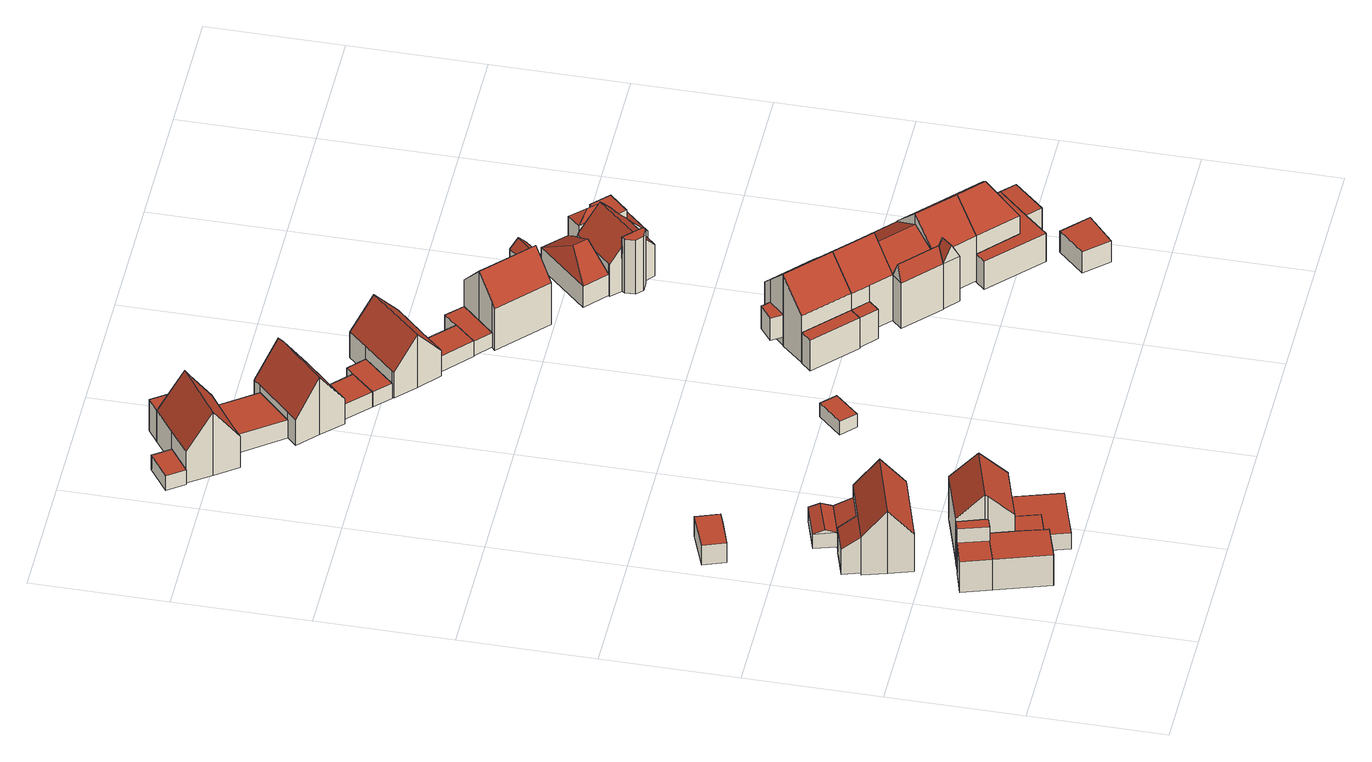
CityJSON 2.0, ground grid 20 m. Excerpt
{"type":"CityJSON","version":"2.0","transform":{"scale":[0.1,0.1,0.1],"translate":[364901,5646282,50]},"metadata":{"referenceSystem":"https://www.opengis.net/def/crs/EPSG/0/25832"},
"CityObjects":{
"building1":{"type":"Building","attributes":{"Gemeindeschluessel":"05315000","Geometrietyp2DReferenz":"3000","function":"31001_1010"},"address":[{"country":"Germany","locality":"Köln","thoroughfareNumber":"8","thoroughfareName":"Bruchfeld"}],"children":["building1-1","building1-2","building1-3","building1-4","building1-5"]},
"building1-1":{"type":"BuildingPart","attributes":{"roofType":"3100","measuredHeight":11.49,"storeysAboveGround":2},"parents":["building1"],"geometry":[{"type":"MultiSurface","lod":"2","boundaries":[[[0,1,2,3]],[[4,5,1,0]],[[6,7,5,4]],[[8,9,7,6]],[[10,11,9,8]],[[12,13,10,8,6,4,14]],[[0,3,14,4]],[[15,16,17,2,1,5,7,9,11]],[[10,13,18,19]],[[15,11,19,18]],[[13,12,20,18]],[[16,15,18,20]],[[12,14,21,22]],[[22,21,17,16]],[[14,3,23,21]],[[21,23,2,17]]],"semantics":{"surfaces":[{"type":"WallSurface"},{"type":"RoofSurface"},{"type":"GroundSurface"},{"type":"ClosureSurface"}],"values":[0,0,0,0,0,1,1,2,0,3,0,3,0,3,0,3]}}]},
"building1-2":{"type":"BuildingPart","attributes":{"roofType":"1000","measuredHeight":5.45,"storeysAboveGround":2},"address":[{"country":"Germany","locality":"Köln","thoroughfareNumber":"8","thoroughfareName":"Bruchfeld"}],"parents":["building1"],"geometry":[{"type":"MultiSurface","lod":"2","boundaries":[[[24,25,26,27]],[[28,29,25,24]],[[30,31,29,28]],[[32,30,28,24,27,18,20]],[[26,25,29,31,33,34,35]],[[27,26,35,18]],[[32,33,31,30]],[[36,37,34,33]],[[32,20,37,36]],[[16,15,35,34]],[[20,18,15,16]]],"semantics":{"surfaces":[{"type":"WallSurface"},{"type":"RoofSurface"},{"type":"GroundSurface"},{"type":"ClosureSurface"}],"values":[0,0,0,1,2,3,3,0,3,0,3]}}]},
"building1-3":{"type":"BuildingPart","attributes":{"roofType":"1000","measuredHeight":5.45,"storeysAboveGround":2},"parents":["building1"],"geometry":[{"type":"MultiSurface","lod":"2","boundaries":[[[38,39,40,41]],[[41,40,31,30]],[[32,38,41,30]],[[39,33,31,40]],[[42,36,33,39]],[[38,32,36,42]],[[30,31,33,32]]],"semantics":{"surfaces":[{"type":"WallSurface"},{"type":"RoofSurface"},{"type":"GroundSurface"},{"type":"ClosureSurface"}],"values":[0,0,1,2,0,3,3]}}]},
"building1-4":{"type":"BuildingPart","attributes":{"roofType":"1000","measuredHeight":5.45,"storeysAboveGround":2},"parents":["building1"],"geometry":[{"type":"MultiSurface","lod":"2","boundaries":[[[43,44,45,19]],[[27,26,44,43]],[[43,19,18,27]],[[45,44,26,35]],[[15,11,45,35]],[[18,19,11,15]],[[18,35,26,27]]],"semantics":{"surfaces":[{"type":"WallSurface"},{"type":"RoofSurface"},{"type":"GroundSurface"},{"type":"ClosureSurface"}],"values":[0,0,1,2,0,3,3]}}]},
"building1-5":{"type":"BuildingPart","attributes":{"roofType":"1000","measuredHeight":7.43,"storeysAboveGround":2},"address":[{"country":"Germany","locality":"Köln","thoroughfareNumber":"8","thoroughfareName":"Bruchfeld"}],"parents":["building1"],"geometry":[{"type":"MultiSurface","lod":"2","boundaries":[[[23,46,42,47]],[[22,23,47,48]],[[46,37,36,42]],[[2,17,16,37,46]],[[21,22,16,17]],[[23,21,17,2]],[[22,48,32,20]],[[36,37,20,32]],[[48,47,38,32]],[[42,36,32,38]]],"semantics":{"surfaces":[{"type":"WallSurface"},{"type":"RoofSurface"},{"type":"GroundSurface"},{"type":"ClosureSurface"}],"values":[0,1,2,0,3,3,0,3,0,3]}}]},
"building2":{"type":"Building","attributes":{"Gemeindeschluessel":"05315000","Geometrietyp2DReferenz":"3000","function":"31001_1010"},"address":[{"country":"Germany","locality":"Köln","thoroughfareNumber":"6","thoroughfareName":"Bruchfeld"}],"children":["building2-1","building2-2"]},
"building2-1":{"type":"BuildingPart","attributes":{"roofType":"3100","measuredHeight":11.22,"storeysAboveGround":2},"parents":["building2"],"geometry":[{"type":"MultiSurface","lod":"2","boundaries":[[[49,50,51,52]],[[53,54,50,49]],[[55,56,57,58]],[[59,60,56,55]],[[61,62,60,59]],[[52,51,62,61]],[[52,61,59,49]],[[55,58,53,49,59]],[[50,54,57,56,60,62,51]],[[63,64,57,54]],[[58,65,53]],[[64,63,53,65]]],"semantics":{"surfaces":[{"type":"WallSurface"},{"type":"RoofSurface"},{"type":"GroundSurface"},{"type":"ClosureSurface"}],"values":[0,0,0,0,0,0,1,1,2,0,0,3]}}]},
"building2-2":{"type":"BuildingPart","attributes":{"roofType":"2100","measuredHeight":6.42,"storeysAboveGround":2},"address":[{"country":"Germany","locality":"Köln","thoroughfareNumber":"6","thoroughfareName":"Bruchfeld"}],"parents":["building2"],"geometry":[{"type":"Solid","lod":"2","boundaries":[[[[66,67,63,53]],[[68,69,67,66]],[[65,64,69,68]],[[68,66,53,65]],[[67,69,64,63]],[[65,53,63,64]]]],"semantics":{"surfaces":[{"type":"WallSurface"},{"type":"RoofSurface"},{"type":"GroundSurface"},{"type":"ClosureSurface"}],"values":[[0,0,0,1,2,3]]}}]},
"building3":{"type":"Building","attributes":{"Geometrietyp2DReferenz":"3000","Gemeindeschluessel":"05315000","function":"31001_2463","roofType":"1000","measuredHeight":2.93,"storeysAboveGround":1},"address":[{"country":"Germany","locality":"Köln","thoroughfareNumber":"8","thoroughfareName":"Bruchfeld"}],"geometry":[{"type":"Solid","lod":"2","boundaries":[[[[70,71,72,73]],[[74,75,71,70]],[[76,77,75,74]],[[78,79,77,76]],[[80,81,79,78]],[[82,83,81,80]],[[84,85,83,82]],[[73,72,85,84]],[[82,80,78,76,74,70,73,84]],[[71,75,77,79,81,83,85,72]]]],"semantics":{"surfaces":[{"type":"WallSurface"},{"type":"RoofSurface"},{"type":"GroundSurface"}],"values":[[0,0,0,0,0,0,0,0,1,2]]}}]},
"building4":{"type":"Building","attributes":{"Geometrietyp2DReferenz":"3000","Gemeindeschluessel":"05315000","function":"31001_2463","roofType":"1000","measuredHeight":3.49,"storeysAboveGround":1},"address":[{"country":"Germany","locality":"Köln","thoroughfareNumber":"2","thoroughfareName":"Bruchfeld"}],"geometry":[{"type":"Solid","lod":"2","boundaries":[[[[86,87,88,89]],[[90,91,87,86]],[[92,93,91,90]],[[94,95,93,92]],[[89,88,95,94]],[[92,90,86,89,94]],[[87,91,93,95,88]]]],"semantics":{"surfaces":[{"type":"WallSurface"},{"type":"RoofSurface"},{"type":"GroundSurface"}],"values":[[0,0,0,0,0,1,2]]}}]},
"building5":{"type":"Building","attributes":{"Geometrietyp2DReferenz":"3000","Gemeindeschluessel":"05315000","function":"31001_2000","roofType":"2100","measuredHeight":3.71,"storeysAboveGround":1},"address":[{"country":"Germany","locality":"Köln","thoroughfareNumber":"6","thoroughfareName":"Bruchfeld"}],"geometry":[{"type":"Solid","lod":"2","boundaries":[[[[96,97,98,99]],[[100,101,97,96]],[[102,103,101,100]],[[104,105,103,102]],[[99,98,105,104]],[[102,100,96,99,104]],[[97,101,103,105,98]]]],"semantics":{"surfaces":[{"type":"WallSurface"},{"type":"RoofSurface"},{"type":"GroundSurface"}],"values":[[0,0,0,0,0,1,2]]}}]},
"building6":{"type":"Building","attributes":{"Geometrietyp2DReferenz":"3000","Gemeindeschluessel":"05315000","function":"31001_2463","roofType":"3100","measuredHeight":3.26,"storeysAboveGround":1},"address":[{"country":"Germany","locality":"Köln","thoroughfareNumber":"4","thoroughfareName":"Bruchfeld"}],"geometry":[{"type":"Solid","lod":"2","boundaries":[[[[96,97,101,100]],[[106,107,97,96]],[[108,109,107,106]],[[100,101,109,108]],[[96,110,106]],[[108,111,100]],[[100,111,110,96]],[[106,110,111,108]],[[97,107,109,101]]]],"semantics":{"surfaces":[{"type":"WallSurface"},{"type":"RoofSurface"},{"type":"GroundSurface"}],"values":[[0,0,0,0,0,0,1,1,2]]}}]},
"building7":{"type":"Building","attributes":{"Geometrietyp2DReferenz":"3000","Gemeindeschluessel":"05315000","function":"31001_2463","roofType":"1000","measuredHeight":2.59,"storeysAboveGround":1},"address":[{"country":"Germany","locality":"Köln","thoroughfareNumber":"12","thoroughfareName":"Im Langen Bruch"}],"geometry":[{"type":"Solid","lod":"2","boundaries":[[[[112,113,114,115]],[[116,117,113,112]],[[118,119,117,116]],[[115,114,119,118]],[[116,112,115,118]],[[113,117,119,114]]]],"semantics":{"surfaces":[{"type":"WallSurface"},{"type":"RoofSurface"},{"type":"GroundSurface"}],"values":[[0,0,0,0,1,2]]}}]},
"building8":{"type":"Building","attributes":{"Geometrietyp2DReferenz":"3000","Gemeindeschluessel":"05315000","function":"31001_2463","roofType":"1000","measuredHeight":2.43,"storeysAboveGround":1},"address":[{"country":"Germany","locality":"Köln","thoroughfareNumber":"9","thoroughfareName":"Im Langen Bruch"}],"geometry":[{"type":"Solid","lod":"2","boundaries":[[[[120,121,122,123]],[[124,125,121,120]],[[126,127,125,124]],[[123,122,127,126]],[[124,120,123,126]],[[121,125,127,122]]]],"semantics":{"surfaces":[{"type":"WallSurface"},{"type":"RoofSurface"},{"type":"GroundSurface"}],"values":[[0,0,0,0,1,2]]}}]},
"building9":{"type":"Building","attributes":{"Gemeindeschluessel":"05315000","Geometrietyp2DReferenz":"3000","function":"31001_1010"},"address":[{"country":"Germany","locality":"Köln","thoroughfareNumber":"10","thoroughfareName":"Im Langen Bruch"}],"children":["building9-1","building9-2"]},
"building9-1":{"type":"BuildingPart","attributes":{"roofType":"3100","measuredHeight":11.43,"storeysAboveGround":2},"parents":["building9"],"geometry":[{"type":"MultiSurface","lod":"2","boundaries":[[[128,129,130,131]],[[132,133,129,128]],[[134,135,133,132]],[[136,137,135,134]],[[138,139,140,141]],[[142,143,139,138]],[[131,130,143,142]],[[136,134,132,128,144]],[[131,142,138,141,144,128]],[[129,133,135,137,145,140,139,143,130]],[[144,146,136]],[[146,145,137,136]],[[144,141,147,146]],[[145,146,147,140]]],"semantics":{"surfaces":[{"type":"WallSurface"},{"type":"RoofSurface"},{"type":"GroundSurface"},{"type":"ClosureSurface"}],"values":[0,0,0,0,0,0,0,1,1,2,0,3,0,3]}}]},
"building9-2":{"type":"BuildingPart","attributes":{"roofType":"1000","measuredHeight":5.57,"storeysAboveGround":2},"parents":["building9"],"geometry":[{"type":"MultiSurface","lod":"2","boundaries":[[[148,149,137,136]],[[150,151,149,148]],[[147,140,151,150]],[[150,148,136,147]],[[149,151,140,137]],[[146,136,137,145]],[[147,146,145,140]]],"semantics":{"surfaces":[{"type":"WallSurface"},{"type":"RoofSurface"},{"type":"GroundSurface"},{"type":"ClosureSurface"}],"values":[0,0,0,1,2,3,3]}}]},
"building10":{"type":"Building","attributes":{"Geometrietyp2DReferenz":"3000","Gemeindeschluessel":"05315000","function":"31001_2463","roofType":"1000","measuredHeight":3.34,"storeysAboveGround":1},"address":[{"country":"Germany","locality":"Köln","thoroughfareNumber":"10","thoroughfareName":"Im Langen Bruch"}],"geometry":[{"type":"Solid","lod":"2","boundaries":[[[[152,153,154,155]],[[156,157,153,152]],[[158,159,157,156]],[[155,154,159,158]],[[156,152,155,158]],[[153,157,159,154]]]],"semantics":{"surfaces":[{"type":"WallSurface"},{"type":"RoofSurface"},{"type":"GroundSurface"}],"values":[[0,0,0,0,1,2]]}}]},
"building11":{"type":"Building","attributes":{"Geometrietyp2DReferenz":"3000","Gemeindeschluessel":"05315000","function":"31001_1010","roofType":"3100","measuredHeight":10.29,"storeysAboveGround":1},"address":[{"country":"Germany","locality":"Köln","thoroughfareNumber":"8","thoroughfareName":"Im Langen Bruch"}],"geometry":[{"type":"Solid","lod":"2","boundaries":[[[[160,161,162,163]],[[164,165,161,160]],[[166,167,165,164]],[[168,169,167,166]],[[170,171,169,168]],[[172,173,171,170]],[[174,175,173,172]],[[176,177,175,174]],[[178,179,177,176]],[[180,181,179,178]],[[163,162,181,180]],[[180,178,176,174,172,170,163]],[[168,166,164,160,163,170]],[[161,165,167,169,171,173,175,177,179,181,162]]]],"semantics":{"surfaces":[{"type":"WallSurface"},{"type":"RoofSurface"},{"type":"GroundSurface"}],"values":[[0,0,0,0,0,0,0,0,0,0,0,1,1,2]]}}]},
"building12":{"type":"Building","attributes":{"Geometrietyp2DReferenz":"3000","Gemeindeschluessel":"05315000","function":"31001_1010","roofType":"1000","measuredHeight":2.64,"storeysAboveGround":1},"address":[{"country":"Germany","locality":"Köln","thoroughfareNumber":"8","thoroughfareName":"Im Langen Bruch"}],"geometry":[{"type":"Solid","lod":"2","boundaries":[[[[182,183,184,185]],[[186,187,183,182]],[[188,189,187,186]],[[185,184,189,188]],[[186,182,185,188]],[[183,187,189,184]]]],"semantics":{"surfaces":[{"type":"WallSurface"},{"type":"RoofSurface"},{"type":"GroundSurface"}],"values":[[0,0,0,0,1,2]]}}]},
"building13":{"type":"Building","attributes":{"Geometrietyp2DReferenz":"3000","Gemeindeschluessel":"05315000","function":"31001_2463","roofType":"1000","measuredHeight":2.7,"storeysAboveGround":1},"address":[{"country":"Germany","locality":"Köln","thoroughfareNumber":"8","thoroughfareName":"Im Langen Bruch"}],"geometry":[{"type":"Solid","lod":"2","boundaries":[[[[190,191,183,182]],[[192,193,191,190]],[[194,195,193,192]],[[186,187,195,194]],[[182,183,187,186]],[[194,192,190,182,186]],[[191,193,195,187,183]]]],"semantics":{"surfaces":[{"type":"WallSurface"},{"type":"RoofSurface"},{"type":"GroundSurface"}],"values":[[0,0,0,0,0,1,2]]}}]},
"building14":{"type":"Building","attributes":{"Geometrietyp2DReferenz":"3000","Gemeindeschluessel":"05315000","function":"31001_1120","roofType":"3100","measuredHeight":9.32,"storeysAboveGround":1},"address":[{"country":"Germany","locality":"Köln","thoroughfareNumber":"6","thoroughfareName":"Im Langen Bruch"}],"geometry":[{"type":"Solid","lod":"2","boundaries":[[[[196,197,198,199]],[[200,201,197,196]],[[202,203,201,200]],[[204,205,203,202]],[[206,207,205,204]],[[208,209,207,206]],[[210,211,209,208]],[[212,213,211,210]],[[214,215,213,212]],[[199,198,215,214]],[[208,206,204,202,200,210]],[[196,199,214,212,210,200]],[[197,201,203,205,207,209,211,213,215,198]]]],"semantics":{"surfaces":[{"type":"WallSurface"},{"type":"RoofSurface"},{"type":"GroundSurface"}],"values":[[0,0,0,0,0,0,0,0,0,0,1,1,2]]}}]},
"building15":{"type":"Building","attributes":{"Geometrietyp2DReferenz":"3000","Gemeindeschluessel":"05315000","function":"31001_1120","roofType":"1000","measuredHeight":2.82,"storeysAboveGround":1},"address":[{"country":"Germany","locality":"Köln","thoroughfareNumber":"6","thoroughfareName":"Im Langen Bruch"}],"geometry":[{"type":"Solid","lod":"2","boundaries":[[[[216,217,218,219]],[[220,221,217,216]],[[222,223,221,220]],[[219,218,223,222]],[[220,216,219,222]],[[217,221,223,218]]]],"semantics":{"surfaces":[{"type":"WallSurface"},{"type":"RoofSurface"},{"type":"GroundSurface"}],"values":[[0,0,0,0,1,2]]}}]},
"building16":{"type":"Building","attributes":{"Gemeindeschluessel":"05315000","Geometrietyp2DReferenz":"3000","function":"31001_1010"},"address":[{"country":"Germany","locality":"Köln","thoroughfareNumber":"9","thoroughfareName":"Im Langen Bruch"}],"children":["building16-1","building16-2","building16-3"]},
"building16-1":{"type":"BuildingPart","attributes":{"roofType":"3100","measuredHeight":12.78,"storeysAboveGround":2},"parents":["building16"],"geometry":[{"type":"MultiSurface","lod":"2","boundaries":[[[224,225,226,227]],[[228,229,225,224]],[[230,231,232,233]],[[234,235,231,230]],[[236,237,235,234]],[[238,239,237,236]],[[224,227,238,236,228]],[[234,230,233,228,236]],[[225,229,232,231,235,237,239,226]],[[240,241,232,229]],[[228,233,242,243]],[[243,242,241,240]],[[238,227,244,245]],[[226,239,245,244]]],"semantics":{"surfaces":[{"type":"WallSurface"},{"type":"RoofSurface"},{"type":"GroundSurface"},{"type":"ClosureSurface"}],"values":[0,0,0,0,0,0,1,1,2,0,0,3,0,3]}}]},
"building16-2":{"type":"BuildingPart","attributes":{"roofType":"1000","measuredHeight":3.95,"storeysAboveGround":2},"address":[{"country":"Germany","locality":"Köln","thoroughfareNumber":"9","thoroughfareName":"Im Langen Bruch"}],"parents":["building16"],"geometry":[{"type":"MultiSurface","lod":"2","boundaries":[[[242,241,246,247]],[[248,249,250,251]],[[247,246,249,248]],[[251,242,247,248]],[[241,250,249,246]],[[243,251,250,240]],[[242,243,240,241]]],"semantics":{"surfaces":[{"type":"WallSurface"},{"type":"RoofSurface"},{"type":"GroundSurface"},{"type":"ClosureSurface"}],"values":[0,0,0,1,2,0,3]}}]},
"building16-3":{"type":"BuildingPart","attributes":{"roofType":"1000","measuredHeight":5.49,"storeysAboveGround":2},"address":[{"country":"Germany","locality":"Köln","thoroughfareNumber":"9","thoroughfareName":"Im Langen Bruch"}],"parents":["building16"],"geometry":[{"type":"MultiSurface","lod":"2","boundaries":[[[252,253,254,245]],[[255,256,253,252]],[[244,257,256,255]],[[252,245,244,255]],[[254,253,256,257]],[[226,239,254,257]],[[244,245,239,226]]],"semantics":{"surfaces":[{"type":"WallSurface"},{"type":"RoofSurface"},{"type":"GroundSurface"},{"type":"ClosureSurface"}],"values":[0,0,0,1,2,0,3]}}]},
"building17":{"type":"Building","attributes":{"Geometrietyp2DReferenz":"3000","Gemeindeschluessel":"05315000","function":"31001_2463","roofType":"1000","measuredHeight":2.69,"storeysAboveGround":1},"address":[{"country":"Germany","locality":"Köln","thoroughfareNumber":"6","thoroughfareName":"Im Langen Bruch"}],"geometry":[{"type":"Solid","lod":"2","boundaries":[[[[258,259,260,261]],[[262,263,259,258]],[[264,265,263,262]],[[266,267,265,264]],[[261,260,267,266]],[[264,262,258,261,266]],[[259,263,265,267,260]]]],"semantics":{"surfaces":[{"type":"WallSurface"},{"type":"RoofSurface"},{"type":"GroundSurface"}],"values":[[0,0,0,0,0,1,2]]}}]},
"building18":{"type":"Building","attributes":{"Gemeindeschluessel":"05315000","Geometrietyp2DReferenz":"3000","function":"31001_1010"},"address":[{"country":"Germany","locality":"Köln","thoroughfareNumber":"7","thoroughfareName":"Im Langen Bruch"}],"children":["building18-1","building18-2"]},
"building18-1":{"type":"BuildingPart","attributes":{"roofType":"3100","measuredHeight":12.69,"storeysAboveGround":2},"parents":["building18"],"geometry":[{"type":"MultiSurface","lod":"2","boundaries":[[[236,268,269,270]],[[271,272,268,236]],[[273,274,272,271]],[[275,276,274,273]],[[277,278,276,275]],[[279,280,278,277]],[[270,279,277,275,236]],[[273,271,236,275]],[[269,268,272,274,276,278,280]],[[279,270,245,281]],[[269,280,281,245]]],"semantics":{"surfaces":[{"type":"WallSurface"},{"type":"RoofSurface"},{"type":"GroundSurface"},{"type":"ClosureSurface"}],"values":[0,0,0,0,0,0,1,1,2,0,3]}}]},
"building18-2":{"type":"BuildingPart","attributes":{"roofType":"1000","measuredHeight":5.32,"storeysAboveGround":2},"address":[{"country":"Germany","locality":"Köln","thoroughfareNumber":"7","thoroughfareName":"Im Langen Bruch"}],"parents":["building18"],"geometry":[{"type":"Solid","lod":"2","boundaries":[[[[282,283,280,281]],[[252,284,283,282]],[[245,269,284,252]],[[282,281,245,252]],[[280,283,284,269]],[[245,281,280,269]]]],"semantics":{"surfaces":[{"type":"WallSurface"},{"type":"RoofSurface"},{"type":"GroundSurface"},{"type":"ClosureSurface"}],"values":[[0,0,0,1,2,3]]}}]},
"building19":{"type":"Building","attributes":{"Geometrietyp2DReferenz":"3000","Gemeindeschluessel":"05315000","function":"31001_1010","roofType":"3100","measuredHeight":11.69,"storeysAboveGround":2},"address":[{"country":"Germany","locality":"Köln","thoroughfareNumber":"4","thoroughfareName":"Im Langen Bruch"}],"geometry":[{"type":"Solid","lod":"2","boundaries":[[[[285,286,287,288]],[[289,290,286,285]],[[291,292,290,289]],[[293,294,292,291]],[[295,296,294,293]],[[297,298,296,295]],[[288,287,298,297]],[[285,288,297,295,289]],[[293,291,289,295]],[[286,290,292,294,296,298,287]]]],"semantics":{"surfaces":[{"type":"WallSurface"},{"type":"RoofSurface"},{"type":"GroundSurface"}],"values":[[0,0,0,0,0,0,0,1,1,2]]}}]},
"building20":{"type":"Building","attributes":{"Gemeindeschluessel":"05315000","Geometrietyp2DReferenz":"3000","function":"31001_1010"},"address":[{"country":"Germany","locality":"Köln","thoroughfareNumber":"5","thoroughfareName":"Im Langen Bruch"}],"children":["building20-1","building20-2"]},
"building20-1":{"type":"BuildingPart","attributes":{"roofType":"3100","measuredHeight":10.76,"storeysAboveGround":2},"parents":["building20"],"geometry":[{"type":"Solid","lod":"2","boundaries":[[[[299,300,274,273]],[[301,302,300,299]],[[273,274,278,277]],[[299,303,301]],[[277,304,273]],[[273,304,303,299]],[[301,303,304,277]],[[300,302,278,274]],[[277,278,302,301]]]],"semantics":{"surfaces":[{"type":"WallSurface"},{"type":"RoofSurface"},{"type":"GroundSurface"},{"type":"ClosureSurface"}],"values":[[0,0,0,0,0,1,1,2,3]]}}]},
"building20-2":{"type":"BuildingPart","attributes":{"roofType":"3100","measuredHeight":10.84,"storeysAboveGround":2},"address":[{"country":"Germany","locality":"Köln","thoroughfareNumber":"5","thoroughfareName":"Im Langen Bruch"}],"parents":["building20"],"geometry":[{"type":"Solid","lod":"2","boundaries":[[[[305,306,302,301]],[[307,308,306,305]],[[277,278,308,307]],[[301,309,305]],[[307,310,277]],[[277,310,309,301]],[[305,309,310,307]],[[302,306,308,278]],[[277,301,302,278]]]],"semantics":{"surfaces":[{"type":"WallSurface"},{"type":"RoofSurface"},{"type":"GroundSurface"},{"type":"ClosureSurface"}],"values":[[0,0,0,0,0,1,1,2,3]]}}]},
"building21":{"type":"Building","attributes":{"Gemeindeschluessel":"05315000","Geometrietyp2DReferenz":"3000","function":"31001_1010"},"address":[{"country":"Germany","locality":"Köln","thoroughfareNumber":"3","thoroughfareName":"Im Langen Bruch"}],"children":["building21-1","building21-2"]},
"building21-1":{"type":"BuildingPart","attributes":{"roofType":"3100","measuredHeight":12.46,"storeysAboveGround":2},"parents":["building21"],"geometry":[{"type":"MultiSurface","lod":"2","boundaries":[[[311,312,313,314]],[[315,316,312,311]],[[317,318,316,315]],[[319,320,318,317]],[[321,322,320,319]],[[323,324,322,321]],[[314,323,321,319,311]],[[317,315,311,319]],[[313,312,316,318,320,322,324]],[[323,314,301,325]],[[313,324,325,301]]],"semantics":{"surfaces":[{"type":"WallSurface"},{"type":"RoofSurface"},{"type":"GroundSurface"},{"type":"ClosureSurface"}],"values":[0,0,0,0,0,0,1,1,2,0,3]}}]},
"building21-2":{"type":"BuildingPart","attributes":{"roofType":"3100","measuredHeight":10.74,"storeysAboveGround":2},"address":[{"country":"Germany","locality":"Köln","thoroughfareNumber":"3","thoroughfareName":"Im Langen Bruch"}],"parents":["building21"],"geometry":[{"type":"MultiSurface","lod":"2","boundaries":[[[326,327,328,325]],[[305,329,327,326]],[[301,330,329,305]],[[326,331,305]],[[301,332,325]],[[325,332,331,326]],[[305,331,332,301]],[[327,329,330,328]],[[313,324,328,330]],[[301,325,324,313]]],"semantics":{"surfaces":[{"type":"WallSurface"},{"type":"RoofSurface"},{"type":"GroundSurface"},{"type":"ClosureSurface"}],"values":[0,0,0,0,0,1,1,2,0,3]}}]},
"building22":{"type":"Building","attributes":{"Geometrietyp2DReferenz":"3000","Gemeindeschluessel":"05315000","function":"31001_1120","roofType":"5000","measuredHeight":6.73,"storeysAboveGround":1},"address":[{"country":"Germany","locality":"Köln","thoroughfareNumber":"2","thoroughfareName":"Im Langen Bruch"}],"geometry":[{"type":"Solid","lod":"2","boundaries":[[[[333,334,335,336]],[[337,338,334,333]],[[339,340,338,337]],[[341,342,340,339]],[[343,344,342,341]],[[345,346,344,343]],[[336,335,346,345]],[[336,345,343,341,339,347]],[[339,337,347]],[[337,333,336,347]],[[334,338,340,342,344,346,335]]]],"semantics":{"surfaces":[{"type":"WallSurface"},{"type":"RoofSurface"},{"type":"GroundSurface"}],"values":[[0,0,0,0,0,0,0,1,1,1,2]]}}]},
"building23":{"type":"Building","attributes":{"Geometrietyp2DReferenz":"3000","Gemeindeschluessel":"05315000","function":"31001_2463","roofType":"1000","measuredHeight":3.77,"storeysAboveGround":1},"address":[{"country":"Germany","locality":"Köln","thoroughfareNumber":"741","thoroughfareName":"Brücker Mauspfad"}],"geometry":[{"type":"Solid","lod":"2","boundaries":[[[[348,349,350,351]],[[352,353,349,348]],[[354,355,353,352]],[[351,350,355,354]],[[352,348,351,354]],[[349,353,355,350]]]],"semantics":{"surfaces":[{"type":"WallSurface"},{"type":"RoofSurface"},{"type":"GroundSurface"}],"values":[[0,0,0,0,1,2]]}}]},
"building24":{"type":"Building","attributes":{"Gemeindeschluessel":"05315000","Geometrietyp2DReferenz":"3000","function":"31001_1010"},"address":[{"country":"Germany","locality":"Köln","thoroughfareNumber":"1","thoroughfareName":"Im Langen Bruch"}],"children":["building24-1","building24-2"]},
"building24-1":{"type":"BuildingPart","attributes":{"roofType":"5000","measuredHeight":12.48,"storeysAboveGround":2},"parents":["building24"],"geometry":[{"type":"MultiSurface","lod":"2","boundaries":[[[356,357,318,317]],[[317,318,322,321]],[[356,358,359]],[[321,319,317]],[[317,319,358,356]],[[359,358,319,321]],[[357,360,322,318]],[[356,359,361,362]],[[360,357,362,361]],[[359,321,363,361]],[[322,360,361,363]]],"semantics":{"surfaces":[{"type":"WallSurface"},{"type":"RoofSurface"},{"type":"GroundSurface"},{"type":"ClosureSurface"}],"values":[0,0,1,0,1,1,2,0,3,0,3]}}]},
"building24-2":{"type":"BuildingPart","attributes":{"roofType":"1000","measuredHeight":5.11,"storeysAboveGround":2},"address":[{"country":"Germany","locality":"Köln","thoroughfareNumber":"1","thoroughfareName":"Im Langen Bruch"}],"parents":["building24"],"geometry":[{"type":"MultiSurface","lod":"2","boundaries":[[[364,365,366,362]],[[367,368,365,364]],[[369,370,368,367]],[[371,372,370,369]],[[363,373,372,371]],[[369,367,364,362,361,363,371]],[[374,366,365,368,370,372,373]],[[322,360,374,373]],[[363,361,360,322]],[[360,357,366,374]],[[361,362,357,360]]],"semantics":{"surfaces":[{"type":"WallSurface"},{"type":"RoofSurface"},{"type":"GroundSurface"},{"type":"ClosureSurface"}],"values":[0,0,0,0,0,1,2,0,3,0,3]}}]},
"building25":{"type":"Building","attributes":{"Gemeindeschluessel":"05315000","Geometrietyp2DReferenz":"3000","function":"31001_1120"},"address":[{"country":"Germany","locality":"Köln","thoroughfareNumber":"2","thoroughfareName":"Im Langen Bruch"}],"children":["building25-1","building25-2","building25-3","building25-4"]},
"building25-1":{"type":"BuildingPart","attributes":{"roofType":"3100","measuredHeight":9.97,"storeysAboveGround":2},"parents":["building25"],"geometry":[{"type":"MultiSurface","lod":"2","boundaries":[[[375,376,377,378]],[[379,380,381,382]],[[383,334,380,379]],[[384,346,334,383]],[[385,344,346,384]],[[386,387,388,389]],[[378,377,387,386]],[[375,378,386,389,390,391,392,393,394]],[[385,384,383,379,382,394,393]],[[376,395,381,380,334,346,344,396,397,398,399,388,387,377]],[[400,401,395,376]],[[394,402,403]],[[375,403,402,401,400]],[[401,404,381,395]],[[394,405,402]],[[402,405,382,404,401]],[[406,407,396,344]],[[393,408,409]],[[409,408,407,406,385]],[[407,410,397,396]],[[393,392,411,408]],[[408,411,410,407]],[[412,413,398,397]],[[392,391,414,411]],[[411,414,413,412]],[[413,415,399,398]],[[391,390,416,414]],[[414,416,415,413]],[[415,417,388,399]],[[390,418,416]],[[416,418,389,417,415]]],"semantics":{"surfaces":[{"type":"WallSurface"},{"type":"RoofSurface"},{"type":"GroundSurface"},{"type":"ClosureSurface"}],"values":[0,0,0,0,0,0,0,1,1,2,0,0,3,0,0,3,0,0,3,0,0,3,0,0,3,0,0,3,0,0,3]}}]},
"building25-2":{"type":"BuildingPart","attributes":{"roofType":"1000","measuredHeight":9.67,"storeysAboveGround":2},"address":[{"country":"Germany","locality":"Köln","thoroughfareNumber":"2","thoroughfareName":"Im Langen Bruch"}],"parents":["building25"],"geometry":[{"type":"MultiSurface","lod":"2","boundaries":[[[419,420,400,421]],[[422,423,420,419]],[[424,425,423,422]],[[426,427,425,424]],[[428,404,427,426]],[[424,422,419,421,428,426]],[[400,420,423,425,427,404]],[[428,405,382]],[[421,375,403]],[[402,403,375,400,401]],[[382,405,402,401,404]]],"semantics":{"surfaces":[{"type":"WallSurface"},{"type":"RoofSurface"},{"type":"GroundSurface"},{"type":"ClosureSurface"}],"values":[0,0,0,0,0,1,2,0,0,3,3]}}]},
"building25-3":{"type":"BuildingPart","attributes":{"roofType":"5000","measuredHeight":8.09,"storeysAboveGround":2},"address":[{"country":"Germany","locality":"Köln","thoroughfareNumber":"2","thoroughfareName":"Im Langen Bruch"}],"parents":["building25"],"geometry":[{"type":"MultiSurface","lod":"2","boundaries":[[[429,430,406,431]],[[432,433,430,429]],[[431,434,429]],[[432,435,411]],[[411,435,434,431]],[[429,434,435,432]],[[406,430,433,410]],[[431,385,409]],[[408,409,385,406,407]],[[411,408,407,410]],[[411,410,433,432]]],"semantics":{"surfaces":[{"type":"WallSurface"},{"type":"RoofSurface"},{"type":"GroundSurface"},{"type":"ClosureSurface"}],"values":[0,0,1,0,1,1,2,0,3,3,3]}}]},
"building25-4":{"type":"BuildingPart","attributes":{"roofType":"1000","measuredHeight":7.15,"storeysAboveGround":2},"address":[{"country":"Germany","locality":"Köln","thoroughfareNumber":"2","thoroughfareName":"Im Langen Bruch"}],"parents":["building25"],"geometry":[{"type":"MultiSurface","lod":"2","boundaries":[[[436,437,438,432]],[[439,440,437,436]],[[441,417,440,439]],[[439,436,432,411,414,416,441]],[[413,412,438,437,440,417,415]],[[416,414,413,415]],[[414,411,412,413]],[[410,433,438,412]],[[411,432,433,410]],[[441,418,389]],[[389,418,416,415,417]]],"semantics":{"surfaces":[{"type":"WallSurface"},{"type":"RoofSurface"},{"type":"GroundSurface"},{"type":"ClosureSurface"}],"values":[0,0,0,1,2,3,3,0,3,0,3]}}]},
"building26":{"type":"Building","attributes":{"Geometrietyp2DReferenz":"3000","Gemeindeschluessel":"05315000","function":"31001_1110","roofType":"3100","measuredHeight":3.82,"storeysAboveGround":1},"address":[{"country":"Germany","locality":"Köln","thoroughfareNumber":"4","thoroughfareName":"Im Langen Bruch"}],"geometry":[{"type":"Solid","lod":"2","boundaries":[[[[442,443,444,445]],[[446,447,443,442]],[[448,449,447,446]],[[445,444,449,448]],[[442,450,446]],[[448,451,445]],[[445,451,450,442]],[[446,450,451,448]],[[443,447,449,444]]]],"semantics":{"surfaces":[{"type":"WallSurface"},{"type":"RoofSurface"},{"type":"GroundSurface"}],"values":[[0,0,0,0,0,0,1,1,2]]}}]},
"building27":{"type":"Building","attributes":{"Geometrietyp2DReferenz":"3000","Gemeindeschluessel":"05315000","function":"31001_2463","roofType":"1000","measuredHeight":4.67,"storeysAboveGround":1},"address":[{"country":"Germany","locality":"Köln","thoroughfareNumber":"1","thoroughfareName":"Im Langen Bruch"}],"geometry":[{"type":"Solid","lod":"2","boundaries":[[[[452,453,454,364]],[[455,456,453,452]],[[367,457,456,455]],[[364,454,457,367]],[[455,452,364,367]],[[453,456,457,454]]]],"semantics":{"surfaces":[{"type":"WallSurface"},{"type":"RoofSurface"},{"type":"GroundSurface"}],"values":[[0,0,0,0,1,2]]}}]},
"building28":{"type":"Building","attributes":{"Geometrietyp2DReferenz":"3000","Gemeindeschluessel":"05315000","function":"51009_1611","roofType":"2100","measuredHeight":5.71},"geometry":[{"type":"Solid","lod":"2","boundaries":[[[[458,417,459,460]],[[461,440,417,458]],[[462,463,440,461]],[[464,465,463,462]],[[460,459,465,464]],[[462,461,458,460,464]],[[417,440,463,465,459]]]],"semantics":{"surfaces":[{"type":"WallSurface"},{"type":"RoofSurface"},{"type":"GroundSurface"}],"values":[[0,0,0,0,0,1,2]]}}]}
},
"vertices":[
[178,186,86],[178,186,10],[92,159,10],[92,159,86],[190,147,125],[190,147,10],[202,108,86],[202,108,10],[198,107,86],[198,107,10],[147,91,86],[147,91,10],[106,116,122],[117,81,86],[105,120,125],[117,81,10],[106,116,10],[105,120,10],[117,81,56],[147,91,56],[106,116,56],[105,120,81],[106,116,81],[92,159,81],
[131,36,56],[131,36,1],[128,43,1],[128,43,56],[78,19,56],[78,19,1],[52,99,56],[52,99,1],[90,111,56],[90,111,1],[106,116,1],[117,81,1],[90,111,6],[106,116,6],
[77,154,56],[77,154,1],[38,142,1],[38,142,56],[77,154,6],
[159,53,56],[159,53,1],[147,91,1],
[92,159,6],[77,154,81],[90,111,81],
[43,244,126],[43,244,14],[54,209,14],[54,209,82],[32,279,82],[32,279,14],[138,312,82],[138,312,14],[77,293,14],[77,293,83],[149,277,126],[149,277,14],[160,242,82],[160,242,14],[32,279,18],[77,293,18],[77,293,82],
[23,305,63],[23,305,18],[68,319,63],[68,319,18],
[147,91,46],[147,91,17],[159,53,17],[159,53,46],[198,107,46],[198,107,17],[221,33,46],[221,33,17],[168,16,46],[168,16,17],[140,7,46],[140,7,17],[131,36,46],[131,36,17],[128,43,46],[128,43,17],
[80,486,49],[80,486,14],[67,520,14],[67,520,49],[58,478,49],[58,478,14],[21,465,49],[21,465,14],[9,498,49],[9,498,14],
[73,321,49],[73,321,23],[68,319,23],[68,319,49],[128,338,49],[128,338,23],[138,312,60],[138,312,23],[77,293,60],[77,293,23],
[63,353,49],[63,353,23],[118,371,49],[118,371,23],[68,337,55],[123,355,55],
[66,1252,46],[66,1252,20],[48,1277,20],[48,1277,46],[27,1224,46],[27,1224,20],[9,1249,46],[9,1249,20],
[359,380,47],[359,380,23],[339,400,23],[339,400,47],[327,345,47],[327,345,23],[306,365,47],[306,365,23],
[50,1191,136],[50,1191,22],[74,1158,22],[74,1158,78],[27,1224,78],[27,1224,22],[66,1252,78],[66,1252,22],[105,1281,78],[105,1281,22],[152,1214,78],[152,1214,22],[133,1241,22],[133,1241,125],[96,1174,78],[96,1174,22],[129,1247,136],[129,1247,22],[129,1247,78],[133,1241,78],
[126,1296,78],[126,1296,22],[153,1258,78],[153,1258,22],
[195,1155,57],[195,1155,24],[152,1214,24],[152,1214,57],[146,1106,57],[146,1106,24],[96,1174,57],[96,1174,24],
[254,1101,70],[254,1101,25],[226,1129,25],[226,1129,128],[225,1071,70],[225,1071,25],[193,1038,70],[193,1038,25],[190,1035,70],[190,1035,25],[161,1064,128],[161,1064,25],[132,1092,70],[132,1092,25],[146,1106,70],[146,1106,25],[195,1155,70],[195,1155,25],[205,1165,70],[205,1165,25],[233,1137,127],[233,1137,25],
[260,1038,56],[260,1038,29],[225,1071,29],[225,1071,56],[228,1004,56],[228,1004,29],[193,1038,56],[193,1038,29],
[271,1049,56],[271,1049,29],[295,1027,56],[295,1027,29],[251,981,56],[251,981,29],
[308,924,78],[308,924,32],[311,927,32],[311,927,78],[278,951,126],[278,951,32],[249,978,78],[249,978,32],[251,981,78],[251,981,32],[295,1027,78],[295,1027,32],[321,1055,78],[321,1055,32],[350,1027,126],[350,1027,32],[380,999,78],[380,999,32],[340,958,78],[340,958,32],
[382,918,63],[382,918,35],[340,958,35],[340,958,63],[354,888,63],[354,888,35],[311,927,63],[311,927,35],
[469,478,155],[469,478,28],[440,446,28],[440,446,112],[470,478,156],[470,478,28],[500,510,112],[500,510,28],[492,501,28],[492,501,124],[561,453,112],[561,453,28],[530,421,156],[530,421,28],[500,389,112],[500,389,28],[470,478,44],[492,501,44],[492,501,84],[470,478,84],[440,446,82],[500,389,82],
[481,511,44],[481,511,84],[458,494,84],[458,494,44],[469,478,44],[469,478,84],
[486,374,82],[486,374,27],[500,389,27],[426,431,82],[426,431,27],[440,446,27],
[401,938,62],[401,938,36],[382,918,36],[382,918,62],[424,916,62],[424,916,36],[377,867,62],[377,867,36],[354,888,62],[354,888,36],
[530,421,29],[500,389,29],[500,389,111],[561,453,111],[561,453,29],[611,406,111],[611,406,29],[581,373,156],[581,373,29],[551,341,111],[551,341,29],[523,368,111],[523,368,29],[523,368,82],
[509,353,82],[509,353,29],[486,374,29],
[377,867,118],[377,867,35],[372,862,35],[372,862,110],[398,889,152],[398,889,35],[424,916,110],[424,916,35],[493,852,110],[493,852,35],[467,824,152],[467,824,35],[441,797,110],[441,797,35],
[663,358,111],[663,358,29],[602,293,111],[602,293,29],[632,326,137],[581,373,137],
[587,278,111],[587,278,29],[536,326,111],[536,326,29],[595,286,137],[544,333,137],
[632,326,156],[632,326,31],[602,293,31],[602,293,112],[663,358,112],[663,358,31],[714,310,112],[714,310,31],[683,278,156],[683,278,31],[653,245,112],[653,245,31],[622,274,112],[622,274,31],[622,274,111],
[608,259,111],[608,259,30],[622,274,30],[587,278,30],[602,293,30],[598,268,137],[612,284,137],
[515,732,75],[515,732,37],[549,768,37],[549,768,104],[483,761,75],[483,761,37],[552,834,75],[552,834,37],[585,803,75],[585,803,37],[568,785,90],[568,785,37],[566,786,90],[566,786,37],[532,785,104],
[774,110,68],[774,110,30],[737,145,30],[737,145,68],[731,72,68],[731,72,30],[700,106,68],[700,106,30],
[768,259,112],[768,259,31],[718,245,156],[707,195,112],[707,195,31],[707,195,80],[768,259,80],[653,245,80],
[789,239,80],[789,239,29],[768,259,29],[746,194,80],[746,194,29],[715,160,80],[715,160,29],[640,231,80],[640,231,29],[653,245,29],[707,195,29],
[553,691,116],[553,691,37],[568,678,37],[568,678,94],[513,730,94],[513,730,37],[527,716,37],[527,716,116],[515,732,94],[566,786,94],[568,785,97],[607,719,94],[607,719,37],[614,727,37],[614,727,94],[600,740,116],[606,747,116],[596,757,132],[593,760,136],[540,704,136],[540,704,37],[593,760,37],[596,757,37],[606,747,37],[600,740,37],[553,691,38],[540,704,38],[540,704,135],[541,703,135],[527,716,38],[539,704,135],[568,785,40],[593,760,40],[593,760,109],[576,777,109],[596,757,40],[596,757,109],[596,757,38],[606,747,38],[606,747,109],[600,740,38],[600,740,109],[614,727,38],[604,736,109],
[549,687,135],[549,687,38],[553,691,135],[534,687,135],[534,687,38],[524,696,135],[524,696,38],[523,711,135],[523,711,38],[527,716,135],
[585,803,109],[585,803,40],[568,785,109],[612,775,109],[612,775,40],[593,777,121],[604,766,121],
[616,779,109],[616,779,38],[612,775,38],[641,755,109],[641,755,38],[614,727,109],
[552,834,61],[552,834,36],[576,860,36],[576,860,61],[532,853,61],[532,853,36],[557,879,61],[557,879,36],[542,843,75],[567,869,75],
[808,221,80],[808,221,33],[789,239,33],[766,176,80],[766,176,33],[746,194,33],
[614,727,95],[607,719,38],[607,719,95],[641,755,95],[662,736,64],[662,736,38],[628,700,64],[628,700,38]
]}
